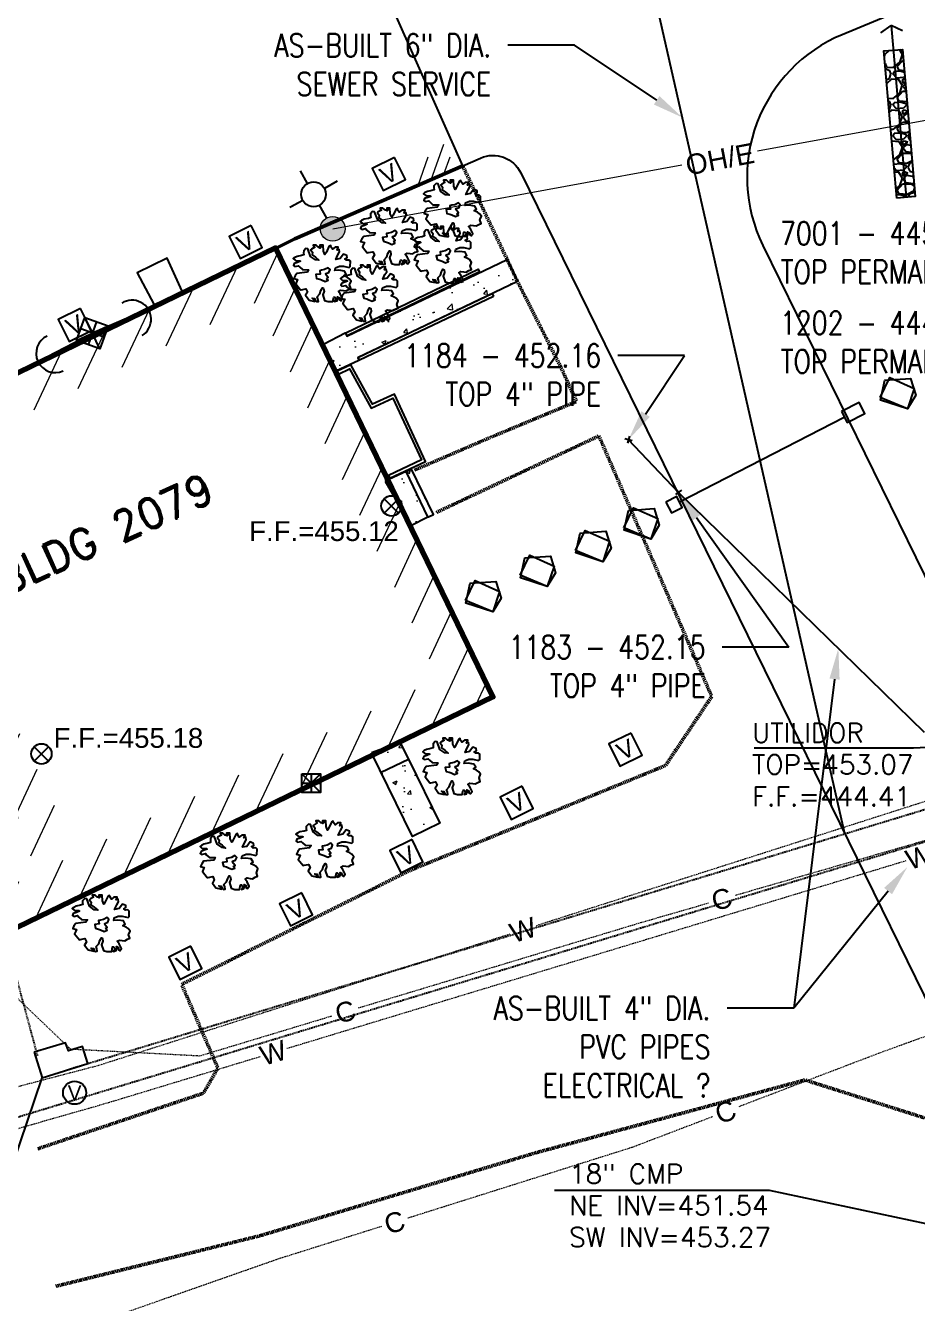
# Model space of a CAD drawing. Header units: feet. Extents: x 1391198 to 1391869, y 3961136 to 3961903.
# Drawn here: x 1391451.6 to 1391596, y 3961242.9 to 3961449.7 of the extents above; entities that cross this region are included whole.
import ezdxf
from ezdxf import colors
from ezdxf.entities.mleader import LeaderData, LeaderLine
from ezdxf.enums import TextEntityAlignment as Align
from ezdxf.math import Vec2, Vec3

# ---------------------------------------------------------------- set-up
doc = ezdxf.new("R2010")
doc.units = ezdxf.units.FT
doc.header["$MEASUREMENT"] = 0
for name, pattern in [('D10', [0.175, 0.1, -0.075]), ('D20', [0.30000000000000004, 0.2, -0.1]), ('HIDDEN2', [0.1875, 0.125, -0.0625])]:
    doc.linetypes.add(name, pattern=pattern)
for name, color, linetype in [('FH-BLDG', 154, 'Continuous'), ('L-ROCKS', 7, 'Continuous'), ('MU-NOTES', 11, 'Continuous'), ('P-SAN', 200, 'Continuous'), ('SHOTS100819', 3, 'Continuous'), ('Utilidor-Below-E', 8, 'HIDDEN2'), ('V-BLDG-IDEN', 8, 'Continuous'), ('V-COMM-EQPM', 8, 'Continuous'), ('V-COMM-POLE-GUYS', 8, 'Continuous'), ('V-LITE-EXTR', 8, 'Continuous'), ('V-POWR-DEVC', 7, 'Continuous'), ('V-SITE-CONC', 8, 'Continuous'), ('V-SITE-OTLN', 8, 'Continuous'), ('V-SITE-VEGE', 8, 'Continuous'), ('V-SITE-WALK', 8, 'Continuous'), ('V-STEM-IDEN', 8, 'Continuous'), ('V-STEM-OTLN', 8, 'Continuous'), ('V-STEM-VENT', 7, 'Continuous'), ('V-STRM-IDEN', 8, 'Continuous')]:
    doc.layers.add(name, color=color, linetype=linetype)
for name, color, linetype, lineweight in [('V-BLDG-OTLN', 8, 'Continuous', 90), ('V-BLDG-PATT', 8, 'Continuous', 18), ('V-COMM-UNDR', 7, 'D10', 18), ('V-DOMW-MAIN-PIPE', 7, 'D10', 18), ('V-POWR-POLE', 8, 'Continuous', 18), ('V-PVMT-ASPH', 8, 'Continuous', 18), ('V-PVMT-CONC', 8, 'Continuous', 18), ('V-ROAD-ASPH', 8, 'Continuous', 50), ('V-ROAD-GRVL', 7, 'D20', 50), ('V-SECD-OVHD', 8, 'Continuous', 18)]:
    doc.layers.add(name, color=color, linetype=linetype, lineweight=lineweight)
doc.styles.add('AR80', font='arial.ttf', dxfattribs={"height": 3.2})
doc.styles.add('Arial', font='arial.ttf')
doc.styles.add('ROMAND', font='romand.shx')
doc.styles.add('RomanS', font='romans.shx', dxfattribs={"width": 0.8})

# ---------------------------------------------------------------- blocks, each defined once
blk = doc.blocks.new('coe-vpipe')
blk.add_circle((0, 0), 0.0469)
at = {"style": 'Arial'}
blk.add_text('V', height=0.06, dxfattribs=at).set_placement((0, 0), align=Align.MIDDLE)
blk = doc.blocks.new('COE-VHO')
blk.add_lwpolyline([(0.04999999999999982, 0.04999999999999982), (-0.04999999999999982, 0.04999999999999982), (-0.04999999999999982, -0.04999999999999982), (0.04999999999999982, -0.04999999999999982)], close=True)
at = {"style": 'Arial'}
blk.add_text('V', height=0.07, dxfattribs=at).set_placement((0, 0), align=Align.MIDDLE)
blk = doc.blocks.new('coe-tree')
for points in [[(0.08217323271519739, 0.0375325936645865), (0.1053390743602858, 0.03237312031713557), (0.1101544998285391, 0.03658703281206499), (0.1105861614740995, 0.05766687312207353), (0.1049074127147254, 0.06281606863417188), (0.09485449261366874, 0.06235356604326547), (0.08786157395558725, 0.06797554198162459), (0.0970415782845091, 0.07312473749372295), (0.09615907003136215, 0.08061727946641639), (0.08261448684177175, 0.08671203583103626), (0.0690603111711674, 0.06891082499879175), (0.05114155663989628, 0.06515941509476697), (0.05988030684224377, 0.08389590894418042), (0.06687322550032526, 0.09560236341180506), (0.06512739395605927, 0.1059110322713543), (0.057261559525843, 0.1031051832198528), (0.06162613838651332, 0.1148116376874775), (0.04851321684248155, 0.1143388572612167), (0.03801904261485234, 0.1068463152885215), (0.03146737808334343, 0.1166822037218118), (0.03102612395676907, 0.1213688966430038), (0.02403320529868758, 0.1171549841480726), (0.01353903107106014, 0.09513986082089687), (0.00786028231168423, 0.08576647497851475), (0.001740279425733959, 0.09935377331582806), (0.0004261095270283732, 0.1227769600864317), (-0.0126868120170025, 0.1227769600864317), (-0.0126868120170025, 0.1199608331995758), (-0.006566809131054008, 0.117617486738979), (-0.01094098047273473, 0.1115330082097135), (-0.01836556077637841, 0.1143388572612167), (-0.02798681923187374, 0.1227769600864317), (-0.03935390923163684, 0.1227769600864317), (-0.03759848520635689, 0.1166822037218118), (-0.03366556799124876, 0.1143388572612167), (-0.04677848953527874, 0.1073190957147823), (-0.05027974510482647, 0.10404046623702), (-0.04328682644674497, 0.0942045778037297), (-0.04460099634545056, 0.08343340635327223), (-0.03104682067484799, 0.07406002051089011), (-0.01706098335868322, 0.06188078561700472), (-0.03104682067484799, 0.0637616294866934), (-0.05072099923139994, 0.07781143041491312), (-0.06164683510459046, 0.1082543787319512), (-0.06995392366137843, 0.1096624421753791), (-0.07826101221816817, 0.100289056332997), (-0.07869267386372858, 0.09186123134313462), (-0.07737850396502122, 0.0843686893704394), (-0.08699976242051743, 0.08155256248358356), (-0.1044868553062281, 0.07781143041491312), (-0.1145397754072848, 0.07265195706746219), (-0.1202185241666607, 0.068438044572531), (-0.1114797739643114, 0.06048300000892937), (-0.0944339352051724, 0.06001021958266861), (-0.09137393376219816, 0.05766687312207353), (-0.1031726854075217, 0.05298018020088158), (-0.1162856069515525, 0.04830376511504397), (-0.1193456083945268, 0.04081122314235053), (-0.1140985212807122, 0.03658703281206499), (-0.09879851406584095, 0.03986566228982902), (-0.09356101943303852, 0.03378118376056349), (-0.08262559107883671, 0.02394529532727319), (-0.05901849530717573, 0.02347251490101243), (-0.06470683654756382, 0.0136366264677239), (-0.1058010252049355, 0.008487430955625541), (-0.1132256055085783, -0.001348457477664766), (-0.1184726926223929, -0.01211962892812224), (-0.1031726854075217, -0.01586076099679268), (-0.1062326868504959, -0.02241801995231896), (-0.1106068581921766, -0.03319946923813077), (-0.09137393376219816, -0.05754766119054722), (-0.08787267819265043, -0.05708515859964081), (-0.06908100788924454, -0.05333374869561602), (-0.06251975087672346, -0.06644826660667036), (-0.07038558530693972, -0.07956278451772292), (-0.05595849386420237, -0.09923456138430176), (-0.03323390634568835, -0.1043837568964001), (-0.03453848376338176, -0.1001698444014707), (-0.04371848809230539, -0.09126923898534756), (-0.03453848376338176, -0.09267730242877548), (-0.03104682067484799, -0.1020506882711594), (-0.02579973356103249, -0.1053190399135691), (-0.018806814902951, -0.1043837568964001), (-0.02055264644721877, -0.0940853658722034), (-0.02361264789019213, -0.08565754088234279), (-0.0126868120170025, -0.0739408085793638), (-0.00831264067532178, -0.06036378807740306), (-0.002192637789372398, -0.05005511921785377), (0.002181533552308323, -0.05287124610470961), (0.00392736509657432, -0.06364241755516709), (-0.0013197220172394, -0.07769221848338681), (0.006114450767414681, -0.1006426248277315), (0.02010028808358122, -0.1053190399135691), (0.0393332125135597, -0.1053190399135691), (0.04326612972866606, -0.08705532649041636), (0.04719904694377597, -0.08705532649041636), (0.05331904982972269, -0.09454786846310981), (0.04676738529821556, -0.1053190399135691), (0.057261559525843, -0.1015779078448986), (0.06032156096881813, -0.09361258544594264), (0.05813447529797777, -0.08565754088234279), (0.06600030972819404, -0.08939867295101322), (0.06687322550032526, -0.09361258544594264), (0.06644156385476485, -0.09829927836713459), (0.07212031261414076, -0.1020506882711594), (0.07911323127222403, -0.09267730242877548), (0.0699332269433004, -0.07441358900562456), (0.06206739251308413, -0.0641049201460735), (0.07037448106987476, -0.05895572463397514), (0.08217323271519739, -0.06036378807740306), (0.09222615281625401, -0.06176157368547841), (0.102720327043885, -0.05567709515621289), (0.1127732471449416, -0.0519256852521881), (0.1075261600311261, -0.03741338173306019), (0.1136461629170729, -0.02241801995231896), (0.106221582613431, -0.01258213151902865), (0.09747323993006951, -0.00697043341602388), (0.08480157251261211, -0.001348457477664766), (0.09398157684153396, 0.005681581904122268), (0.08697906570243852, 0.01832331938891407), (0.06425447818392449, 0.0216019488666781), (0.04764030107034678, 0.02019388542325018), (0.04982738674118714, 0.03097533470906022), (0.06600030972819404, 0.0375325936645865)], [(0.01398028519763095, -0.01258213151902865), (0.02141445798228681, -0.008368219024099233), (0.01310736942549795, 0.001467669409191075), (0.01092028375465759, 0.008487430955625541), (0.02316028952655458, 0.01270134345055496), (0.0284073766403683, 0.02441807575353394), (0.02097320385571244, 0.03191061772622739), (0.006546112412975091, 0.02394529532727319), (-0.00612555500448142, 0.0216019488666781), (-0.0135597277891355, 0.01973138283234199), (-0.01181389624486862, 0.006144084495028679), (-0.02930098913058021, 0.003811015869786161), (-0.02579973356103249, -0.01118434591095507), (-0.0135597277891355, -0.01446297538871733), (-0.005693893358920121, -0.01774160486648135), (0.008301536438255042, -0.02382608339574688), (0.02054154221015203, -0.01867688788364852)]]:
    blk.add_lwpolyline(points, close=True)
blk = doc.blocks.new('p2')
at = {"color": 0}
for p, q in [((0, 0), (-1.270308549632318, -1.362247183918953)), ((0.6962935054907575, 0.001923611620441079), (-0.3189808920724317, -1.086831312859431)), ((-0.6962935054907575, -0.001923611620441079), (-1.311787008948158, -0.6619634833186865))]:
    blk.add_line(p, q, dxfattribs=at)
blk = doc.blocks.new('coe-ff')
at = {"color": 0, "linetype": 'ByBlock'}
for p, q in [((-0.0289871739805676, -0.02898717392235994), (0.0289871739805676, 0.02898717392235994)), ((-0.0289871739805676, 0.02898717392235994), (0.0289871739805676, -0.02898717392235994))]:
    blk.add_line(p, q, dxfattribs=at)
blk.add_circle((0, 0), 0.04099405461958886, dxfattribs=at)
at = {"color": 0, "linetype": 'ByBlock', "style": 'Arial'}
blk.add_attdef('F.F.', (0.04919286555377766, 0.02459643268957734), '', height=0.08, dxfattribs=at)
blk = doc.blocks.new('coe-anchor')
blk.add_arc((-0.07763266942490255, 0), 0.07763266942490255, 270, 90)
blk = doc.blocks.new('COE-ppl')
blk.add_hatch(color=256).paths.add_polyline_path([(-0.05, 0, 1), (0.05, 0, 1)])
blk.add_circle((0, 0), 0.05)
at = {"layer": 'V-LITE-EXTR'}
for points in [[(0.1595600495148481, 0.05000000000014282), (0.1595600495148481, 0.1092049625798595)], [(0.1595600495148446, 0.05000000000000071), (0.1595600495148446, 0.1040665662971065)], [(0.05000000000000071, 0), (0.1095600495147089, 0)], [(0.2095600495149874, 0), (0.2687650120948035, -8.881784197001252e-16)], [(0.1595600495148481, -0.1092049625797937), (0.1595600495148481, -0.05000000000014282)]]:
    blk.add_lwpolyline(points, dxfattribs=at)
blk.add_circle((0.1595600495148481, 0), 0.05, dxfattribs=at)
blk = doc.blocks.new('30_vehicle gate')
at = {"layer": 'FH-BLDG'}
for points in [[(1391899.432818397, 3961351.093220457), (1391899.432818397, 3961349.093220457), (1391901.432818397, 3961349.093220457), (1391901.432818397, 3961351.093220457)], [(1391931.432818397, 3961351.093220457), (1391931.432818397, 3961349.093220457), (1391934.682818397, 3961349.093220457), (1391934.682818397, 3961351.093220457)]]:
    blk.add_lwpolyline(points, close=True, dxfattribs=at)
blk.add_lwpolyline([(1391901.432818397, 3961350.093220457), (1391931.432818397, 3961350.093220457)], dxfattribs=at)

msp = doc.modelspace()

# ---------------------------------------------------------------- hatches: boundary and pattern name
at = {"layer": 'FH-BLDG'}
h = msp.add_hatch(dxfattribs=at)
h.set_pattern_fill('GRAVEL', color=256, scale=5, style=0)
h.set_pattern_definition([(228.0128, (1391594.17933628, 3961426.804725502), (-39.99999116079081, -45.00000670803623), [0.67268, -66.59544]), (184.9697, (1391593.72933628, 3961426.304725502), (60.00000525758818, 4.99995653503526), [1.15434, -114.279625]), (132.5104, (1391592.57933628, 3961426.204725502), (49.99995359173406, -55.00004336935599), [0.8139400000000001, -80.58016]), (267.2737, (1391590.62933628, 3961424.954725502), (4.999980088635952, 100.0000014748673), [1.05119, -104.06779]), (292.8337, (1391590.57933628, 3961423.904725502), (-25.0000495271857, 59.99998205888888), [1.030775, -102.046865]), (357.2737, (1391590.97933628, 3961422.954725502), (-100.0000014748673, 4.999980088635957), [1.05119, -104.06779]), (37.6942, (1391592.02933628, 3961422.904725502), (-65.00003672808988, -49.99995202580265), [1.390145, -137.624245]), (72.2553, (1391593.12933628, 3961423.754725502), (35.00005381352705, 109.9999811561959), [1.31244, -129.931605]), (121.4296, (1391593.52933628, 3961425.004725502), (-40.00004117088182, 64.99997518246283), [1.05475, -104.420365]), (175.2364, (1391592.97933628, 3961425.904725502), (55.00000473159793, -4.999957663306303), [1.20416, -59.003815]), (222.3974, (1391591.77933628, 3961426.004725502), (-60.00003675536617, -54.99996041007059), [1.55724, -154.166875]), (138.8141, (1391595.57933628, 3961424.904725502), (-35.00001473402857, 29.99998656671378), [0.531505, -52.61922]), (171.4692, (1391595.17933628, 3961425.254725502), (64.99999142407563, -10.00003955019895), [1.011185, -100.107555]), (225, (1391594.17933628, 3961425.404725502), (-5.551115123125783e-16, -5.000001547244761), [0.707105, -6.36396]), (203.1986, (1391593.82933628, 3961426.004725502), (24.99999865333537, 10.00000662632427), [0.38079, -37.698075]), (291.8014, (1391593.47933628, 3961425.854725502), (-4.999999552503244, 15.00000136505385), [0.538515, -26.38731]), (30.9638, (1391593.67933628, 3961425.354725502), (14.99999011143999, 10.00001241770366), [0.8746449999999999, -28.280115]), (161.5651, (1391594.42933628, 3961425.804725502), (10.00000217296481, -4.999992016113539), [0.6324550000000001, -15.178935]), (16.38950000000001, (1391590.57933628, 3961425.854725502), (50.0000109920598, 14.99996354908985), [0.886, -87.714225]), (70.3462, (1391591.42933628, 3961426.104725502), (-19.99997623685873, -55.00001067803112), [0.7433049999999999, -73.58704]), (293.1986, (1391594.42933628, 3961426.804725502), (-10.00000662632427, 24.99999865333537), [0.761575, -37.31729]), (343.6105, (1391594.72933628, 3961426.104725502), (-50.00001099205979, 14.99996354908987), [0.8859999999999999, -87.71422499999998]), (339.444, (1391590.57933628, 3961422.754725502), (-25.00000922271212, 9.999979982107922), [0.8544, -41.86562000000001]), (294.7751, (1391591.37933628, 3961422.454725502), (-24.99996094622585, 55.00001710919559), [0.7158899999999999, -70.87321499999999]), (66.80140000000002, (1391594.47933628, 3961421.804725502), (10.00000662632427, 24.99999865333537), [0.761575, -37.31729]), (17.354, (1391594.77933628, 3961422.504725502), (-65.00001009548416, -19.99997251129559), [0.8381549999999999, -82.97711999999997]), (69.444, (1391592.02933628, 3961421.804725502), (-9.999979982107934, -25.00000922271211), [0.4272, -42.29281999999999]), (101.3099, (1391594.17933628, 3961421.804725502), (-4.999988160808027, 20.00000376115476), [0.25495, -25.240145]), (165.9638, (1391594.12933628, 3961422.054725502), (15.0000027299487, -4.999990286806229), [1.030775, -19.58475]), (186.009, (1391593.12933628, 3961422.304725502), (49.9999987545302, 4.999996587409207), [0.9552499999999999, -94.569615]), (303.6901, (1391593.67933628, 3961424.904725502), (-5.000006672535954, 9.999997788855802), [0.7211099999999999, -17.306645]), (353.1572, (1391594.07933628, 3961424.304725502), (84.99999682739274, -10.00003998962381), [1.25897, -124.637815]), (60.94540000000001, (1391595.32933628, 3961424.154725502), (-20.00000013599639, -35.00000192284843), [0.51478, -50.96337]), (90, (1391595.57933628, 3961424.604725502), (-4.999999999999999, 5), [0.3, -4.699999999999999]), (120.2564, (1391593.02933628, 3961422.454725502), (19.99997443401347, -35.00001227927367), [0.69462, -68.76760000000002]), (48.01279999999999, (1391592.67933628, 3961423.054725502), (39.9999911607908, 45.00000670803624), [1.34536, -65.92276]), (0, (1391593.57933628, 3961424.054725502), (5, 5), [1.3, -3.7]), (325.3048, (1391594.87933628, 3961424.054725502), (-49.99997129493763, 35.00004304797229), [0.79057, -78.26637]), (254.0546, (1391595.52933628, 3961423.604725502), (-4.999999446481906, -20.00000063326075), [0.72801, -35.67254]), (207.646, (1391595.32933628, 3961422.904725502), (-94.99997903589795, -50.0000385658459), [1.185325, -117.34737]), (175.4261, (1391594.27933628, 3961422.354725502), (-65.00000279156068, 4.99997400580542), [1.253995, -124.14537])])
h.paths.add_polyline_path([(1391592.658786256, 3961421.804725502), (1391590.57933628, 3961445.615289445), (1391593.56796071, 3961445.876295232), (1391595.647410685, 3961422.06573129)])
at = {"layer": 'V-BLDG-PATT'}
h = msp.add_hatch(dxfattribs=at)
h.set_pattern_fill('ANSI31', color=256, scale=40, angle=20, style=0)
h.set_pattern_definition([(65, (0, 0), (-4.531538935183249, 2.113091308703498), [])])
h.paths.add_polyline_path([(1391446.304339494, 3961309.170859697), (1391445.052055258, 3961311.757695153), (1391458.798309876, 3961318.41224209), (1391430.593323608, 3961376.675100006), (1391489.048127078, 3961404.973006907), (1391518.50539758, 3961344.123313536)], flags=16)
h.paths.add_polyline_path([(1391443.257418901, 3961300.405746247), (1391436.286941808, 3961314.804615746), (1391450.033196426, 3961321.459162683), (1391421.828210159, 3961379.722020599), (1391492.09504767, 3961413.738120357), (1391527.27051103, 3961341.076392943)])
at = {"layer": 'V-PVMT-CONC'}
h = msp.add_hatch(dxfattribs=at)
h.set_pattern_fill('AR-CONC', color=256, style=0)
h.set_pattern_definition([(50, (1391499.871682055, 3961393.776445142), (7.172601826007535, -0.6275213498259511), [0.75, -8.25]), (355, (1391499.871682055, 3961393.776445142), (-1.38751333613, 7.521921337000118), [0.6, -6.6]), (100.4514, (1391500.469398855, 3961393.724151742), (5.785093817140216, 6.894395420609536), [0.6374019000000001, -7.01142112]), (46.18420000000001, (1391499.871682055, 3961395.776445142), (10.67241048625644, -1.655190143290181), [1.125, -12.375]), (96.6356, (1391500.761049505, 3961395.638512072), (9.346627055487033, 9.741178709004418), [0.95610288, -10.51713]), (351.1842, (1391499.871682055, 3961395.776445142), (9.346619451336272, 9.741186009253246), [0.9, -9.9]), (21, (1391500.871682055, 3961395.276445142), (5.969070521184617, -4.026188906653388), [0.75, -8.25]), (326.0000000000001, (1391500.871682055, 3961395.276445142), (2.433153319215817, 7.25150045046853), [0.6, -6.6]), (71.4514, (1391501.369104385, 3961394.940929082), (8.4022262858149, 3.225304967099524), [0.6374019000000001, -7.01142112]), (37.50000000000001, (1391499.871682055, 3961393.776445142), (0.1215985531729067, 3.328938538313115), [0, -6.52, 0, -6.7, 0, -6.625]), (7.499999999999999, (1391499.871682055, 3961393.776445142), (2.630695374421486, 3.944117118823602), [0, -3.82, 0, -6.37, 0, -2.525]), (327.5, (1391497.641682055, 3961393.776445142), (5.338224361724091, -0.225548717343798), [0, -2.5, 0, -7.8, 0, -10.35]), (317.5, (1391496.641682055, 3961393.776445142), (5.831861693423862, 1.001049823323176), [0, -3.25, 0, -5.18, 0, -7.35])])
h.paths.add_polyline_path([(1391499.871682055, 3961398.17589388), (1391503.379928597, 3961399.984307095), (1391503.642664317, 3961399.48024704), (1391529.57096762, 3961411.874636857), (1391531.248659308, 3961408.317444784), (1391505.424544591, 3961395.9696207), (1391505.550390323, 3961395.517814036), (1391501.861625783, 3961393.776445142)])
h = msp.add_hatch(dxfattribs=at)
h.set_pattern_fill('AR-CONC', color=256, style=0)
h.set_pattern_definition([(50, (1391509.822018765, 3961368.82008107), (7.172601826007535, -0.6275213498259511), [0.75, -8.25]), (355, (1391509.822018765, 3961368.82008107), (-1.38751333613, 7.521921337000118), [0.6, -6.6]), (100.4514, (1391510.419735565, 3961368.76778767), (5.785093817140216, 6.894395420609536), [0.6374019000000001, -7.01142112]), (46.18420000000001, (1391509.822018765, 3961370.82008107), (10.67241048625644, -1.655190143290181), [1.125, -12.375]), (96.6356, (1391510.711386215, 3961370.682148), (9.346627055487033, 9.741178709004418), [0.95610288, -10.51713]), (351.1842, (1391509.822018765, 3961370.82008107), (9.346619451336272, 9.741186009253246), [0.9, -9.9]), (21, (1391510.822018765, 3961370.32008107), (5.969070521184617, -4.026188906653388), [0.75, -8.25]), (326.0000000000001, (1391510.822018765, 3961370.32008107), (2.433153319215817, 7.25150045046853), [0.6, -6.6]), (71.4514, (1391511.319441095, 3961369.98456501), (8.4022262858149, 3.225304967099524), [0.6374019000000001, -7.01142112]), (37.50000000000001, (1391509.822018765, 3961368.82008107), (0.1215985531729067, 3.328938538313115), [0, -6.52, 0, -6.7, 0, -6.625]), (7.499999999999999, (1391509.822018765, 3961368.82008107), (2.630695374421486, 3.944117118823602), [0, -3.82, 0, -6.37, 0, -2.525]), (327.5, (1391507.592018765, 3961368.82008107), (5.338224361724091, -0.225548717343798), [0, -2.5, 0, -7.8, 0, -10.35]), (317.5, (1391506.592018765, 3961368.82008107), (5.831861693423862, 1.001049823323176), [0, -3.25, 0, -5.18, 0, -7.35])])
h.paths.add_polyline_path([(1391513.976440958, 3961368.82008107), (1391516.766856372, 3961370.229613584), (1391516.857021804, 3961370.240406223), (1391517.659470838, 3961370.589751029), (1391514.110144418, 3961377.924439227), (1391513.330535492, 3961377.581056262), (1391513.221079086, 3961377.560872322), (1391509.822018765, 3961375.976440114)])
h = msp.add_hatch(dxfattribs=at)
h.set_pattern_fill('AR-CONC', color=256, style=0)
h.set_pattern_definition([(50, (1391507.646108274, 3961318.461901594), (7.172601826007535, -0.6275213498259511), [0.75, -8.25]), (355, (1391507.646108274, 3961318.461901594), (-1.38751333613, 7.521921337000118), [0.6, -6.6]), (100.4514, (1391508.243825074, 3961318.409608194), (5.785093817140216, 6.894395420609536), [0.6374019000000001, -7.01142112]), (46.18420000000001, (1391507.646108274, 3961320.461901594), (10.67241048625644, -1.655190143290181), [1.125, -12.375]), (96.6356, (1391508.535475724, 3961320.323968524), (9.346627055487033, 9.741178709004418), [0.95610288, -10.51713]), (351.1842, (1391507.646108274, 3961320.461901594), (9.346619451336272, 9.741186009253246), [0.9, -9.9]), (21, (1391508.646108274, 3961319.961901594), (5.969070521184617, -4.026188906653388), [0.75, -8.25]), (326.0000000000001, (1391508.646108274, 3961319.961901594), (2.433153319215817, 7.25150045046853), [0.6, -6.6]), (71.4514, (1391509.143530604, 3961319.626385534), (8.4022262858149, 3.225304967099524), [0.6374019000000001, -7.01142112]), (37.50000000000001, (1391507.646108274, 3961318.461901594), (0.1215985531729067, 3.328938538313115), [0, -6.52, 0, -6.7, 0, -6.625]), (7.499999999999999, (1391507.646108274, 3961318.461901594), (2.630695374421486, 3.944117118823602), [0, -3.82, 0, -6.37, 0, -2.525]), (327.5, (1391505.416108274, 3961318.461901594), (5.338224361724091, -0.225548717343798), [0, -2.5, 0, -7.8, 0, -10.35]), (317.5, (1391504.416108274, 3961318.461901594), (5.831861693423862, 1.001049823323176), [0, -3.25, 0, -5.18, 0, -7.35])])
h.paths.add_polyline_path([(1391512.271043339, 3961333.675721196), (1391513.588421935, 3961330.959052653), (1391513.69222305, 3961330.89467151), (1391518.66889911, 3961320.644286806), (1391514.261224222, 3961318.461901594), (1391507.646108274, 3961332.046574104)])

# ---------------------------------------------------------------- linework, layer by layer
at = {"layer": 'FH-BLDG', "flags": 128}
msp.add_lwpolyline([(1391522.388400015, 3961427.009740933), (1391496.540659708, 3961485.113224436)], dxfattribs=at)
for points in [[(1391622.195908985, 3961464.216086967), (1391583.809687186, 3961448.243647035, 0.4323930024931864), (1391570.968076504, 3961414.153645498), (1391639.766744931, 3961273.875409459)], [(1391522.388400015, 3961427.009740933), (1391525.280443794, 3961428.285303283, -0.4023772792962086), (1391531.787358548, 3961425.912200725), (1391609.293256672, 3961267.880207953)]]:
    msp.add_lwpolyline(points, format="xyb", dxfattribs=at)
at = {"layer": 'FH-BLDG'}
for points in [[(1391590.057096228, 3961448.562681332), (1391591.725640776, 3961449.73062491)], [(1391593.571381858, 3961448.869594733), (1391591.725640776, 3961449.73062491)]]:
    msp.add_lwpolyline(points, dxfattribs=at)
at = {"layer": 'FH-BLDG', "ltscale": 0.025}
msp.add_lwpolyline([(1391591.725640778, 3961449.730624911), (1391594.153098471, 3961421.935228396)], dxfattribs=at)
at = {"layer": 'FH-BLDG'}
msp.add_lwpolyline([(1391592.658786256, 3961421.804725502), (1391590.57933628, 3961445.615289445), (1391593.56796071, 3961445.876295232), (1391595.647410685, 3961422.06573129)], close=True, dxfattribs=at)
at = {"layer": 'L-ROCKS', "color": 8, "elevation": 453}
msp.add_lwpolyline([(1391589.975411732, 3961389.526064677), (1391591.544400331, 3961392.75655813), (1391595.490669938, 3961390.998790293), (1391594.373362555, 3961387.673282766), (1391590.022953544, 3961389.098501345), (1391590.736135126, 3961392.328987323), (1391594.872585582, 3961392.61403702), (1391595.728406201, 3961389.906120971), (1391594.373362555, 3961387.673282766)], close=True, dxfattribs=at)
at = {"layer": 'L-ROCKS', "color": 8}
for points in [[(1391548.462171637, 3961368.463519632), (1391550.031160235, 3961371.694013085), (1391553.977429843, 3961369.936245248), (1391552.860122459, 3961366.610737721), (1391548.509713448, 3961368.0359563), (1391549.22289503, 3961371.266442278), (1391553.359345486, 3961371.551491975), (1391554.215166105, 3961368.843575926), (1391552.860122459, 3961366.610737721)], [(1391540.649427532, 3961364.794007333), (1391542.21841613, 3961368.024500787), (1391546.164685738, 3961366.26673295), (1391545.047378355, 3961362.941225423), (1391540.696969343, 3961364.366444002), (1391541.410150925, 3961367.59692998), (1391545.546601381, 3961367.881979676), (1391546.402422, 3961365.174063628), (1391545.047378355, 3961362.941225423)], [(1391531.681118678, 3961360.779560135), (1391533.250107277, 3961364.010053588), (1391537.196376884, 3961362.252285751), (1391536.079069501, 3961358.926778224), (1391531.72866049, 3961360.351996803), (1391532.441842072, 3961363.582482781), (1391536.578292528, 3961363.867532478), (1391537.434113147, 3961361.159616429), (1391536.079069501, 3961358.926778224)], [(1391522.851276742, 3961356.674271974), (1391524.42026534, 3961359.904765427), (1391528.366534948, 3961358.14699759), (1391527.249227564, 3961354.821490063), (1391522.898818553, 3961356.246708642), (1391523.612000135, 3961359.47719462), (1391527.748450591, 3961359.762244317), (1391528.60427121, 3961357.054328268), (1391527.249227564, 3961354.821490063)]]:
    msp.add_lwpolyline(points, close=True, dxfattribs=at)
at = {"layer": 'P-SAN'}
for p, q in [((1391584.25376964, 3961318.934903524), (1391539.534901, 3961515.962189)), ((1391557.336698, 3961374.167603), (1391549.219988, 3961382.697506)), ((1391597.119906, 3961335.329431), (1391557.336698, 3961374.167603))]:
    msp.add_line(p, q, dxfattribs=at)
at = {"layer": 'SHOTS100819', "linetype": 'Continuous', "extrusion": (-0.2588190450295724, -0.9659258263086148, 0), "elevation": -4186561.295642073}
msp.add_lwpolyline([(318852.6433102359, 0), (318851.4434914498, 0)], dxfattribs=at)
at = {"layer": 'SHOTS100819', "linetype": 'Continuous'}
for points in [[(1391549.375255976, 3961383.276973976), (1391549.064720024, 3961382.118038023)], [(1391557.823251485, 3961374.518540297), (1391556.850144516, 3961373.816665703)], [(1391556.985760703, 3961374.654156485), (1391557.687635297, 3961373.681049515)]]:
    msp.add_lwpolyline(points, dxfattribs=at)
at = {"layer": 'Utilidor-Below-E', "ltscale": 0.04}
for p, q in [((1391458.63643783, 3961280.806355366), (1391600.84740795, 3961323.971559918)), ((1391453.590872438, 3961282.973171024), (1391447.919080057, 3961304.013267314))]:
    msp.add_line(p, q, dxfattribs=at)
msp.add_lwpolyline([(1391257.667150014, 3961214.594729583), (1391772.963130087, 3961371.002048475)], dxfattribs=at)
at = {"layer": 'V-BLDG-OTLN', "flags": 128}
msp.add_lwpolyline([(1391443.257418901, 3961300.405746247), (1391436.286941808, 3961314.804615746), (1391450.033196426, 3961321.459162683), (1391421.828210159, 3961379.722020599), (1391492.09504767, 3961413.738120357), (1391527.27051103, 3961341.076392943)], close=True, dxfattribs=at)
at = {"layer": 'V-COMM-EQPM'}
for p, q in [((1391459.877887243, 3961398.738746891), (1391464.991146649, 3961401.158370466)), ((1391463.644328733, 3961397.391928975), (1391461.224705159, 3961402.505188381)), ((1391463.107925904, 3961401.831779424), (1391461.761107989, 3961398.065337933)), ((1391464.317737691, 3961399.275149721), (1391460.551296201, 3961400.621967637))]:
    msp.add_line(p, q, dxfattribs=at)
for points in [[(1391464.991146649, 3961401.158370466), (1391463.644328733, 3961397.391928975), (1391459.877887243, 3961398.738746891), (1391461.224705159, 3961402.505188381)], [(1391496.360239238, 3961328.628317576), (1391499.360239238, 3961328.628317576), (1391499.360239238, 3961325.628317576), (1391496.360239238, 3961325.628317576)]]:
    msp.add_lwpolyline(points, close=True, dxfattribs=at)
for points in [[(1391496.360239238, 3961328.628317576), (1391499.360239238, 3961325.628317576)], [(1391496.360239238, 3961325.628317576), (1391499.360239238, 3961328.628317576)], [(1391497.860239238, 3961328.628317576), (1391497.860239238, 3961325.628317576)], [(1391496.360239238, 3961327.128317576), (1391499.360239238, 3961327.128317576)]]:
    msp.add_lwpolyline(points, dxfattribs=at)
at = {"layer": 'V-COMM-POLE-GUYS'}
for p in [(1391471.476540031, 3961403.834171885), (1391453.614083287, 3961395.363681227)]:
    msp.add_line(p, (1391462.434516947, 3961399.948558679), dxfattribs=at)
at = {"layer": 'V-COMM-UNDR'}
for points in [[(1391566.468591361, 3961308.963343445), (1391605.831228958, 3961320.337723033), (1391622.405822851, 3961328.770371104), (1391633.977272259, 3961331.181980211)], [(1391505.533644933, 3961290.753555062), (1391551.159744469, 3961304.539639998), (1391562.164677864, 3961307.719668)], [(1391449.390659527, 3961293.164187633), (1391458.856368665, 3961284.102667816), (1391479.860325629, 3961282.996272189), (1391501.245133349, 3961289.457766346)], [(1391597.165868723, 3961286.076947297), (1391590.001706888, 3961283.483482509), (1391567.019196953, 3961274.718397368)], [(1391562.833288609, 3961273.12197282), (1391549.828518457, 3961268.162204808), (1391513.491836679, 3961256.704780434)], [(1391509.219202027, 3961255.357563627), (1391492.487460327, 3961250.081829691), (1391465.452324979, 3961240.59829719)]]:
    msp.add_lwpolyline(points, dxfattribs=at)
at = {"layer": 'V-DOMW-MAIN-PIPE'}
for points in [[(1391614.529664365, 3961329.66645376), (1391534.28343669, 3961304.037132213)], [(1391594.117664391, 3961314.52872921), (1391493.861890858, 3961284.124351115)], [(1391530.015813472, 3961302.674123747), (1391463.406341824, 3961281.400157151), (1391426.06505191, 3961271.594775585)], [(1391489.57470458, 3961282.824184272), (1391464.862660509, 3961275.329809584), (1391397.052109468, 3961255.909386319)]]:
    msp.add_lwpolyline(points, dxfattribs=at)
at = {"layer": 'V-ROAD-ASPH'}
msp.add_lwpolyline([(1391522.388400015, 3961427.009740933), (1391495.223159898, 3961415.227450991), (1391492.081832996, 3961413.667670703)], dxfattribs=at)
at = {"layer": 'V-ROAD-GRVL', "flags": 128}
for points in [[(1391538.220184593, 3961394.557421159), (1391531.248659308, 3961408.317444784), (1391529.57096762, 3961411.874636857), (1391522.388400015, 3961427.009740933)], [(1391514.59720272, 3961377.785848171), (1391526.844755031, 3961383.059826312), (1391540.81035931, 3961388.88035869), (1391538.220184593, 3961394.557421159)], [(1391453.621497013, 3961267.943692968), (1391480.426163478, 3961276.942066247), (1391482.757761101, 3961280.990485315), (1391476.893853244, 3961294.549287748), (1391513.741969744, 3961312.939322101), (1391555.212556369, 3961329.966176573), (1391562.697698324, 3961341.142070481), (1391544.435093729, 3961383.311694794), (1391529.24831247, 3961376.1727465), (1391518.010901743, 3961370.867080977)]]:
    msp.add_lwpolyline(points, dxfattribs=at)
at = {"layer": 'V-ROAD-GRVL'}
msp.add_lwpolyline([(1391611.402507346, 3961253.836722349), (1391611.127470279, 3961256.758808636), (1391603.214482743, 3961271.013894886), (1391577.788729468, 3961279.077824027), (1391534.094377262, 3961267.257646813), (1391489.613358121, 3961253.872407923), (1391456.476035601, 3961245.682733237)], dxfattribs=at)
at = {"layer": 'V-SECD-OVHD'}
for p, q in [((1391570.084935562, 3961429.435722856), (1391634.301063925, 3961441.206233108)), ((1391501.340982725, 3961416.83528396), (1391557.853238336, 3961427.193711055))]:
    msp.add_line(p, q, dxfattribs=at)
at = {"layer": 'V-SITE-CONC'}
msp.add_lwpolyline([(1391476.979110192, 3961406.754825833), (1391474.532840689, 3961412.057291693), (1391469.710359677, 3961409.694806017), (1391472.369137924, 3961404.632268223)], dxfattribs=at)
at = {"layer": 'V-SITE-CONC', "flags": 128}
for points in [[(1391513.976440958, 3961368.82008107), (1391516.766856372, 3961370.229613584), (1391516.857021804, 3961370.240406223), (1391517.659470838, 3961370.589751029), (1391514.110144418, 3961377.924439227), (1391513.330535492, 3961377.581056262), (1391513.221079086, 3961377.560872322), (1391509.822018765, 3961375.976440114)], [(1391509.822018765, 3961375.976440114), (1391513.976440958, 3961368.82008107)], [(1391516.766856372, 3961370.229613584), (1391513.221079086, 3961377.560872322)], [(1391512.271043339, 3961333.675721196), (1391513.588421935, 3961330.959052653), (1391513.69222305, 3961330.89467151), (1391518.66889911, 3961320.644286806), (1391514.261224222, 3961318.461901594), (1391507.646108274, 3961332.046574104)], [(1391512.271043339, 3961333.675721196), (1391507.646108274, 3961332.046574104)], [(1391513.588421935, 3961330.959052653), (1391509.213163048, 3961328.82850112)]]:
    msp.add_lwpolyline(points, dxfattribs=at)
at = {"layer": 'V-SITE-OTLN'}
for points in [[(1391503.476530843, 3961399.976221165), (1391524.893999044, 3961410.30749049), (1391525.111233767, 3961409.857147204), (1391503.693765566, 3961399.525877879)], [(1391527.361491278, 3961405.894498722), (1391505.666376871, 3961395.594301855), (1391505.451933103, 3961396.045980802), (1391527.14704751, 3961406.346177668)], [(1391510.358721098, 3961376.9289519), (1391510.569381532, 3961376.475496079), (1391516.385163171, 3961379.177314046), (1391511.329700735, 3961390.08726686), (1391507.76231252, 3961388.445838016), (1391504.266276072, 3961394.811717258), (1391502.061891901, 3961393.77500152), (1391502.274682611, 3961393.322541452), (1391504.054084846, 3961394.159389368), (1391507.5482337, 3961387.796947218), (1391511.085693292, 3961389.424605286), (1391515.721489171, 3961379.42031489)]]:
    msp.add_lwpolyline(points, close=True, dxfattribs=at)
at = {"layer": 'V-SITE-WALK'}
msp.add_lwpolyline([(1391499.871682055, 3961398.17589388), (1391503.379928597, 3961399.984307095), (1391503.642664317, 3961399.48024704), (1391529.57096762, 3961411.874636857), (1391531.248659308, 3961408.317444784), (1391505.424544591, 3961395.9696207), (1391505.550390323, 3961395.517814036), (1391501.861625783, 3961393.776445142)], dxfattribs=at)
at = {"layer": 'V-STEM-IDEN', "flags": 128}
for points in [[(1391569.569010779, 3961332.806165065), (1391595.351617879, 3961332.806165065), (1391616.884918026, 3961333.933476496)], [(1391415.806018822, 3961244.205236563), (1391442.321074536, 3961244.205236563), (1391454.327254551, 3961279.429309246)]]:
    msp.add_lwpolyline(points, dxfattribs=at)
at = {"layer": 'V-STEM-OTLN', "flags": 128}
msp.add_lwpolyline([(1391453.000137455, 3961283.593793383), (1391454.327254551, 3961279.429309246), (1391461.72032523, 3961281.746084199), (1391460.813650995, 3961284.488159426), (1391458.58020114, 3961283.777843305), (1391458.102144097, 3961285.071255806)], close=True, dxfattribs=at)
at = {"layer": 'V-STRM-IDEN', "flags": 128}
msp.add_lwpolyline([(1391537.252681603, 3961261.227989022), (1391571.975113497, 3961261.227989022), (1391604.942735377, 3961254.21233981)], dxfattribs=at)

# ---------------------------------------------------------------- block references
at = {"layer": 'FH-BLDG', "rotation": 27.22182179347787}
msp.add_blockref('30_vehicle gate', (1965886.63853812, -197933.8108659405), dxfattribs=at)
at = {"layer": 'V-BLDG-IDEN'}
ref = msp.add_blockref('coe-ff', (1391510.849432064, 3961371.986860214), dxfattribs=dict(at, xscale=40, yscale=40))
ref.add_attrib('F.F.', 'F.F.=455.12', (1391487.815907611, 3961366.3031002), dxfattribs={"color": 0, "linetype": 'ByBlock', "height": 3.2, "style": 'Arial'})
ref = msp.add_blockref('coe-ff', (1391454.189921031, 3961331.848169851), dxfattribs=dict(at, xscale=40, yscale=40, zscale=40))
ref.add_attrib('F.F.', 'F.F.=455.18', (1391456.157635654, 3961332.832027159), dxfattribs={"color": 0, "linetype": 'ByBlock', "height": 3.200000000000001, "style": 'Arial'})
at = {"layer": 'V-COMM-POLE-GUYS'}
for p, xscale, yscale, rotation in [((1391471.476540031, 3961403.834171885), 39.99999999980945, 39.99999999980945, 32.1672509182518), ((1391453.614083287, 3961395.363681227), 40.00000000013242, 40.00000000013242, 204.8196580738005)]:
    msp.add_blockref('coe-anchor', p, dxfattribs=dict(at, xscale=xscale, yscale=yscale, rotation=rotation))
at = {"layer": 'V-POWR-DEVC', "xscale": 40.00000000003983, "yscale": 40.00000000003983, "rotation": 26.32944444439609}
for p in [(1391510.431589188, 3961425.714448945), (1391487.252655075, 3961414.703511707), (1391459.591631634, 3961401.265326173), (1391548.74550492, 3961332.552800149), (1391531.116651125, 3961323.938755083), (1391513.276741288, 3961315.296176273), (1391495.415773048, 3961306.683385951), (1391477.494475894, 3961298.027834398)]:
    msp.add_blockref('COE-VHO', p, dxfattribs=at)
at = {"layer": 'V-POWR-POLE', "xscale": 40.00000000004636, "yscale": 40.00000000004636, "zscale": 40.00000000004636, "rotation": 119.0686657672629}
msp.add_blockref('COE-ppl', (1391501.340982725, 3961416.83528396), dxfattribs=at)
at = {"layer": 'V-PVMT-ASPH', "xscale": 3.280839895013123, "yscale": 3.280839895013123, "zscale": 3.280839895013123, "rotation": 203.4476652099299}
msp.add_blockref('p2', (1391517.260649053, 3961424.785698432), dxfattribs=at)
at = {"layer": 'V-SITE-VEGE', "xscale": 40, "yscale": 40}
for p in [(1391520.864677021, 3961419.782019356), (1391510.598749063, 3961415.263969035), (1391519.284693781, 3961412.299764109), (1391499.777594296, 3961409.265000428), (1391507.411604943, 3961406.065097655), (1391520.72798071, 3961329.473428923), (1391500.200572731, 3961316.101390769), (1391484.681601713, 3961314.123480735), (1391463.992108926, 3961304.081806721)]:
    msp.add_blockref('coe-tree', p, dxfattribs=at)
at = {"layer": 'V-STEM-VENT', "xscale": 40, "yscale": 40}
msp.add_blockref('coe-vpipe', (1391459.56739208, 3961277.012850031), dxfattribs=at)

# ---------------------------------------------------------------- texts
at = {"layer": 'V-BLDG-IDEN', "style": 'ROMAND'}
msp.add_text('BLDG 2079', height=5, rotation=24.40745033657519, dxfattribs=at).set_placement((1391448.495656102, 3961357.456836553))
at = {"layer": 'V-COMM-UNDR', "style": 'AR80'}
for rotation, p in [(16.1173826572124, (1391564.316634612, 3961308.341505722)), (16.81237478148354, (1391503.389389141, 3961290.105660704)), (20.87588445022957, (1391564.926242781, 3961273.920185094)), (17.50073520651245, (1391511.355519353, 3961256.031172031))]:
    msp.add_text('C', height=3.2, rotation=rotation, dxfattribs=at).set_placement(p, align=Align.MIDDLE)
at = {"layer": 'V-DOMW-MAIN-PIPE', "style": 'AR80'}
for rotation, p in [(16.87087687144903, (1391596.26125753, 3961315.178812631)), (17.71262445194322, (1391532.149625081, 3961303.355627979)), (16.8708768832252, (1391491.718297719, 3961283.474267693))]:
    msp.add_text('W', height=3.2, rotation=rotation, dxfattribs=at).set_placement(p, align=Align.MIDDLE)
at = {"layer": 'V-SECD-OVHD', "style": 'AR80'}
msp.add_text('OH/E', height=3.280833333333333, rotation=10.79184698952387, dxfattribs=at).set_placement((1391564.007719952, 3961428.178373671), align=Align.MIDDLE)
at = {"layer": 'V-STEM-IDEN', "style": 'RomanS'}
for s, p in [('UTILIDOR', (1391569.232720868, 3961333.698261042)), ('TOP=453.07', (1391569.232720868, 3961328.557742625)), ('F.F.=444.41', (1391569.232720868, 3961323.417224207))]:
    msp.add_text(s, height=3.125, dxfattribs=at).set_placement(p)
at = {"layer": 'V-STRM-IDEN', "style": 'RomanS'}
for s, p in [('18" CMP', (1391539.612565982, 3961262.336368936)), ('NE INV=451.54', (1391539.612565982, 3961257.195850518)), ('SW INV=453.27', (1391539.612565982, 3961252.0553321))]:
    msp.add_text(s, height=3.125, dxfattribs=at).set_placement(p)

# ---------------------------------------------------------------- leaders
at = {"layer": 'MU-NOTES'}
ml = msp.add_multileader_mtext('Standard', dxfattribs=at)
ml.set_content('1204 - 444.63\\PTOP PERMAPIPE', color=256, style='RomanS')
ml.set_leader_properties()
ml.build(insert=Vec2(0, 0))
ml.multileader.update_dxf_attribs({"dogleg_length": 0.36, "arrow_head_size": 5, "scale": 40})
ctx = ml.context
ctx.base_point, ctx.scale, ctx.char_height, ctx.arrow_head_size, ctx.landing_gap_size, ctx.plane_origin = Vec3(1391488.729358782, 3961477.264421417), 40, 3.75, 5, 2.7, Vec3(1391573.528281562, 3961449.828584772)
ctx.text_align_type = 2
notes = []
notes.append((ctx, [(0, (1, 1, 0), (1391540.500787354, 3961477.264421417), (-1, 0), 10.8, [(0, [(1391650.177477996, 3961545.656209119)], 0, [])])]))
ctx.mtext.insert, ctx.mtext.alignment, ctx.mtext.flow_direction = Vec3(1391527.000787354, 3961479.139421417), 3, 5
ml = msp.add_multileader_mtext('Standard', dxfattribs=at)
ml.set_content('1203 - 444.61\\PTOP PERMAPIPE', color=256, style='RomanS')
ml.set_leader_properties()
ml.build(insert=Vec2(0, 0))
ml.multileader.update_dxf_attribs({"dogleg_length": 0.36, "arrow_head_size": 5, "scale": 40})
ctx = ml.context
ctx.base_point, ctx.scale, ctx.char_height, ctx.arrow_head_size, ctx.landing_gap_size, ctx.plane_origin = Vec3(1391488.729358782, 3961461.391404469), 40, 3.75, 5, 2.7, Vec3(1391573.528281562, 3961433.955567823)
ctx.text_align_type = 2
notes.append((ctx, [(0, (1, 1, 0), (1391540.500787354, 3961461.391404469), (-1, 0), 10.8, [(0, [(1391651.130376001, 3961521.234803)], 0, [])])]))
ctx.mtext.insert, ctx.mtext.alignment, ctx.mtext.flow_direction = Vec3(1391527.000787354, 3961463.266404469), 3, 5
ml = msp.add_multileader_mtext('Standard', dxfattribs=at)
ml.set_content('7001 - 445.71\\PTOP PERMAPIPE', color=256, style='RomanS')
ml.set_leader_properties()
ml.build(insert=Vec2(0, 0))
ml.multileader.update_dxf_attribs({"dogleg_length": 0.36, "arrow_head_size": 5, "scale": 40})
ctx = ml.context
ctx.base_point, ctx.scale, ctx.char_height, ctx.arrow_head_size, ctx.landing_gap_size, ctx.plane_origin = Vec3(1391567.364744022, 3961416.111876046), 40, 3.75, 5, 2.7, Vec3(1391652.163666802, 3961472.469588713)
ctx.text_align_type = 2
notes.append((ctx, [(0, (1, 1, 0), (1391619.136172594, 3961416.111876046), (-1, 0), 10.8, [(0, [(1391648.371917999, 3961502.886186)], 0, [])])]))
ctx.mtext.insert, ctx.mtext.alignment, ctx.mtext.flow_direction = Vec3(1391605.636172593, 3961417.986876046), 3, 5
ml = msp.add_multileader_mtext('Standard', dxfattribs=at)
ml.set_content('1202 - 444.38\\PTOP PERMAPIPE', color=256, style='RomanS')
ml.set_leader_properties()
ml.build(insert=Vec2(0, 0))
ml.multileader.update_dxf_attribs({"dogleg_length": 0.36, "arrow_head_size": 5, "scale": 40})
ctx = ml.context
ctx.base_point, ctx.scale, ctx.char_height, ctx.arrow_head_size, ctx.landing_gap_size, ctx.plane_origin = Vec3(1391567.364744022, 3961401.615302837), 40, 3.75, 5, 2.7, Vec3(1391652.163666802, 3961458.669935882)
ctx.text_align_type = 2
notes.append((ctx, [(0, (1, 1, 0), (1391619.136172594, 3961401.615302837), (-1, 0), 10.8, [(0, [(1391651.722571, 3961502.615687001)], 0, [])])]))
ctx.mtext.insert, ctx.mtext.alignment, ctx.mtext.flow_direction = Vec3(1391605.636172593, 3961403.490302837), 3, 5
ml = msp.add_multileader_mtext('Standard', dxfattribs=at)
ml.set_content('6003 - 450.80\\PCOR-M-H', color=256, style='RomanS')
ml.set_leader_properties()
ml.build(insert=Vec2(0, 0))
ml.multileader.update_dxf_attribs({"dogleg_length": 0.36, "arrow_head_size": 5, "scale": 40})
ctx = ml.context
ctx.base_point, ctx.scale, ctx.char_height, ctx.arrow_head_size, ctx.landing_gap_size, ctx.plane_origin = Vec3(1391567.079029736, 3961470.168880982), 40, 3.75, 5, 2.7, Vec3(1391652.163666802, 3961526.526593649)
ctx.text_align_type = 2
notes.append((ctx, [(0, (1, 1, 0), (1391619.136172594, 3961470.168880982), (-1, 0), 10.8, [(0, [(1391643.725585, 3961502.541678)], 0, [])])]))
ctx.mtext.insert, ctx.mtext.alignment, ctx.mtext.flow_direction = Vec3(1391605.636172593, 3961472.043880982), 3, 5
ml = msp.add_multileader_mtext('Standard', dxfattribs=at)
ml.set_content('AS-BUILT 6" DIA.\\PSEWER SERVICE', color=256, style='RomanS')
ml.set_leader_properties()
ml.build(insert=Vec2(0, 0))
ml.multileader.update_dxf_attribs({"dogleg_length": 0.36, "arrow_head_size": 5, "scale": 40})
ctx = ml.context
ctx.base_point, ctx.scale, ctx.char_height, ctx.arrow_head_size, ctx.landing_gap_size, ctx.plane_origin = Vec3(1391484.872215925, 3961446.530061591), 40, 3.75, 5, 2.7, Vec3(1391573.528281562, 3961419.094224946)
ctx.text_align_type = 2
notes.append((ctx, [(0, (1, 1, 0), (1391540.500787354, 3961446.530061591), (-1, 0), 10.8, [(0, [(1391557.944134654, 3961434.852772668)], 0, [])])]))
ctx.mtext.insert, ctx.mtext.alignment, ctx.mtext.flow_direction = Vec3(1391527.000787354, 3961448.405061591), 3, 5
ml = msp.add_multileader_mtext('Standard', dxfattribs=at)
ml.set_content('1184 - 452.16\\PTOP 4" PIPE', color=256, style='RomanS')
ml.set_leader_properties()
ml.build(insert=Vec2(0, 0))
ml.multileader.update_dxf_attribs({"dogleg_length": 0.36, "arrow_head_size": 5, "scale": 40})
ctx = ml.context
ctx.base_point, ctx.scale, ctx.char_height, ctx.arrow_head_size, ctx.landing_gap_size, ctx.plane_origin = Vec3(1391506.520083243, 3961396.324718711), 40, 3.75, 5, 2.7, Vec3(1391589.613903572, 3961452.471030279)
ctx.text_align_type = 2
notes.append((ctx, [(0, (1, 1, 0), (1391558.291511814, 3961396.324718711), (-1, 0), 10.8, [(0, [(1391549.219988, 3961382.697506)], 0, [])])]))
ctx.mtext.insert, ctx.mtext.alignment, ctx.mtext.flow_direction = Vec3(1391544.791511814, 3961398.199718711), 3, 5
ml = msp.add_multileader_mtext('Standard', dxfattribs=at)
ml.set_content('1183 - 452.15\\PTOP 4" PIPE', color=256, style='RomanS')
ml.set_leader_properties()
ml.build(insert=Vec2(0, 0))
ml.multileader.update_dxf_attribs({"dogleg_length": 0.36, "arrow_head_size": 5, "scale": 40})
ctx = ml.context
ctx.base_point, ctx.scale, ctx.char_height, ctx.arrow_head_size, ctx.landing_gap_size, ctx.plane_origin = Vec3(1391523.434818615, 3961349.137764421), 40, 3.75, 5, 2.7, Vec3(1391589.613903572, 3961403.944317838)
ctx.text_align_type = 2
notes.append((ctx, [(0, (1, 1, 0), (1391575.206247187, 3961349.137764421), (-1, 0), 10.8, [(0, [(1391557.336698001, 3961374.167602999)], 0, [])])]))
ctx.mtext.insert, ctx.mtext.alignment, ctx.mtext.flow_direction = Vec3(1391561.706247187, 3961351.012764421), 3, 5
ml = msp.add_multileader_mtext('Standard', dxfattribs=at)
ml.set_content('AS-BUILT 4" DIA.\\PPVC PIPES\\PELECTRICAL ?', color=256, style='RomanS')
ml.set_leader_properties()
ml.build(insert=Vec2(0, 0))
ml.multileader.update_dxf_attribs({"dogleg_length": 0.36, "arrow_head_size": 5, "scale": 40})
ctx = ml.context
ctx.base_point, ctx.scale, ctx.char_height, ctx.arrow_head_size, ctx.landing_gap_size, ctx.plane_origin = Vec3(1391520.355740237, 3961290.693608918), 40, 3.75, 5, 2.7, Vec3(1391609.011805875, 3961349.364815011)
ctx.text_align_type = 2
notes.append((ctx, [(0, (1, 1, 0), (1391575.984311666, 3961290.693608918), (-1, 0), 10.8, [(0, [(1391583.199517361, 3961348.919145743)], 0, [])])]))
ctx.mtext.insert, ctx.mtext.alignment, ctx.mtext.flow_direction = Vec3(1391562.484311666, 3961292.568608918), 3, 5
ml = msp.add_multileader_mtext('Standard', dxfattribs=at)
ml.set_content('AS-BUILT 4" DIA.\\PPVC PIPES\\PELECTRICAL ?', color=256, style='RomanS')
ml.set_leader_properties()
ml.build(insert=Vec2(0, 0))
ml.multileader.update_dxf_attribs({"dogleg_length": 0.36, "arrow_head_size": 5, "scale": 40})
ctx = ml.context
ctx.base_point, ctx.scale, ctx.char_height, ctx.arrow_head_size, ctx.landing_gap_size, ctx.plane_origin = Vec3(1391520.355740237, 3961290.693608918), 40, 3.75, 5, 2.7, Vec3(1391609.011805875, 3961349.364815011)
ctx.text_align_type = 2
notes.append((ctx, [(0, (1, 1, 0), (1391575.984311666, 3961290.693608918), (-1, 0), 10.8, [(0, [(1391594.380295918, 3961313.549237369)], 0, [])])]))
ctx.mtext.insert, ctx.mtext.alignment, ctx.mtext.flow_direction = Vec3(1391562.484311666, 3961292.568608918), 3, 5
for ctx, leaders in notes:
    for number, flags, end, landing, length, lines in leaders:
        leader = LeaderData()
        leader.index, (leader.has_last_leader_line, leader.has_dogleg_vector, leader.attachment_direction) = number, flags
        leader.last_leader_point, leader.dogleg_vector, leader.dogleg_length = Vec3(end), Vec3(landing), length
        for number, points, colour, breaks in lines:
            line = LeaderLine()
            line.index, line.vertices, line.color, line.breaks = number, Vec3.list(points), colors.encode_raw_color(colour), breaks
            leader.lines.append(line)
        ctx.leaders.append(leader)

doc.saveas('drawing.dxf')
